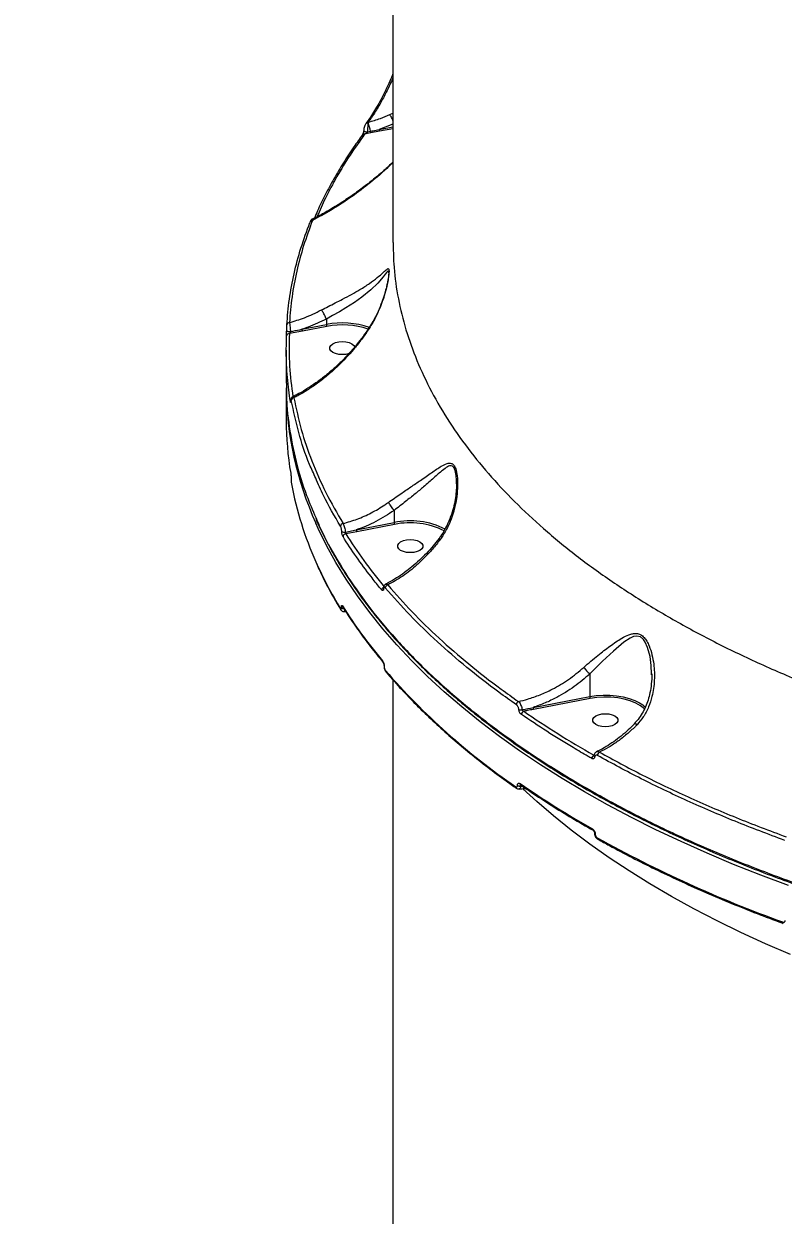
# Model space of a CAD drawing. Header units: millimetres. Extents: x -6104 to 7803, y -6013 to 4803.
# Drawn here: x -40 to 230.3, y -1095.4 to -671.5 of the extents above; entities that cross this region are included whole.
import ezdxf

# ---------------------------------------------------------------- set-up
doc = ezdxf.new("R2010")
doc.units = ezdxf.units.MM
for name, color, linetype in [('DIKOM_ОБЪЕКТ', 7, 'Continuous'), ('DIKOM_РАЗМЕР_ЗОНА', 7, 'Continuous'), ('DIKOM_РАЗМЕР_ОБЪЕКТА', 7, 'Continuous')]:
    doc.layers.add(name, color=color, linetype=linetype)
doc.styles.add('style1', font='arial.ttf', dxfattribs={"width": 0.8})
doc.dimstyles.new('1-50', dxfattribs={"dimtxt": 300, "dimasz": 200, "dimexe": 100, "dimexo": 0, "dimgap": 100, "dimtad": 1, "dimtxsty": 'style1', "dimcen": 200, "dimclrd": 7, "dimclre": 7, "dimclrt": 7, "dimadec": 1, "dimazin": 2, "dimtfac": 1, "dimtmove": 0, "dimatfit": 2, "dimfxl": 0, "dimlwd": 25, "dimlwe": 18, "dimarcsym": 0})

# ---------------------------------------------------------------- blocks, each defined once
blk = doc.blocks.new('*D10')
at = {"layer": 'Defpoints', "color": 0, "transparency": 16777216}
for p in [(-4094.65, -224.49), (3111.63, -1726.03), (3111.63, -4948.58)]:
    blk.add_point(p, dxfattribs=at)
at = {"layer": 'DIKOM_РАЗМЕР_ОБЪЕКТА', "color": 7, "lineweight": 18, "transparency": 16777216}
for p, q in [((-4094.65, -224.49), (-4094.65, -5048.58)), ((3111.63, -1726.03), (3111.63, -5048.58))]:
    blk.add_line(p, q, dxfattribs=at)
at = {"layer": 'DIKOM_РАЗМЕР_ОБЪЕКТА', "color": 7, "lineweight": 25, "transparency": 16777216}
blk.add_line((-3894.65, -4948.58), (2911.63, -4948.58), dxfattribs=at)
at = {"layer": 'DIKOM_РАЗМЕР_ОБЪЕКТА', "color": 7, "transparency": 16777216}
for points in [[(-3894.65, -4915.24), (-3894.65, -4981.91), (-4094.65, -4948.58)], [(2911.63, -4915.24), (2911.63, -4981.91), (3111.63, -4948.58)]]:
    blk.add_solid(points, dxfattribs=at)
at = {"layer": 'DIKOM_РАЗМЕР_ОБЪЕКТА', "color": 7, "transparency": 16777216, "insert": (-134.24, -4695.4), "char_height": 300, "attachment_point": 5, "style": 'style1'}
blk.add_mtext('7200', dxfattribs=at)
blk = doc.blocks.new('*D12')
at = {"layer": 'Defpoints', "color": 0, "transparency": 16777216}
for p in [(-6103.62, -69.94), (4675.35, -1132.87), (4675.35, -5913.06)]:
    blk.add_point(p, dxfattribs=at)
at = {"layer": 'DIKOM_РАЗМЕР_ЗОНА', "color": 7, "lineweight": 18, "transparency": 16777216}
for p, q in [((-6103.62, -69.94), (-6103.62, -6013.06)), ((4675.35, -1132.87), (4675.35, -6013.06))]:
    blk.add_line(p, q, dxfattribs=at)
at = {"layer": 'DIKOM_РАЗМЕР_ЗОНА', "color": 7, "lineweight": 25, "transparency": 16777216}
blk.add_line((-5903.62, -5913.06), (4475.35, -5913.06), dxfattribs=at)
at = {"layer": 'DIKOM_РАЗМЕР_ЗОНА', "color": 7, "transparency": 16777216}
for points in [[(-5903.62, -5879.73), (-5903.62, -5946.4), (-6103.62, -5913.06)], [(4475.35, -5879.73), (4475.35, -5946.4), (4675.35, -5913.06)]]:
    blk.add_solid(points, dxfattribs=at)
at = {"layer": 'DIKOM_РАЗМЕР_ЗОНА', "color": 7, "transparency": 16777216, "insert": (271.51, -5659.89), "char_height": 300, "attachment_point": 5, "style": 'style1'}
blk.add_mtext('10800', dxfattribs=at)

msp = doc.modelspace()

# ---------------------------------------------------------------- linework, layer by layer
at = {"layer": 'DIKOM_ОБЪЕКТ', "color": 7, "linetype": 'Continuous', "lineweight": 15}
for p, q in [((91.419, -451.265), (91.419, -749.314)), ((90.286, -703.748), (91.419, -703.269)), ((82.641, -706.445), (82.555, -706.869)), ((91.419, -707.154), (86.486, -709.025)), ((80.993, -709.442), (80.992, -709.456)), ((83.562, -710.284), (81.306, -710.711)), ((82.332, -709.873), (83.391, -709.663)), ((86.661, -709.695), (83.562, -710.284)), ((86.486, -709.025), (91.419, -708.071)), ((91.419, -708.775), (86.661, -709.695)), ((89.906, -760.088), (89.907, -759.979)), ((58.982, -780.14), (67.712, -778.452)), ((67.887, -779.122), (59.158, -780.81)), ((67.711, -776.496), (67.712, -776.5)), ((67.712, -776.5), (67.712, -778.452)), ((59.158, -780.81), (54.536, -781.685)), ((53.419, -787.64), (53.419, -799.284)), ((53.419, -800.998), (53.419, -812.57)), ((55.178, -833.605), (55.178, -833.694)), ((55.178, -833.605), (55.182, -833.652)), ((55.178, -833.694), (55.182, -833.741)), ((55.182, -833.652), (55.182, -833.741)), ((113.99, -835.125), (113.977, -834.407)), ((91.835, -844.63), (91.835, -848.914)), ((74.477, -852.317), (78.329, -851.525)), ((78.329, -851.525), (91.835, -848.914)), ((92.008, -849.584), (78.504, -852.195)), ((78.504, -852.195), (74.584, -852.936)), ((73.024, -879.221), (73.024, -879.174)), ((73.587, -879.001), (73.585, -878.999)), ((73.94, -880.637), (74.584, -880.564)), ((88.226, -899.971), (88.226, -900.039)), ((88.309, -900.176), (88.309, -900.245)), ((161.451, -902.848), (161.451, -910.847)), ((183.393, -903.119), (183.389, -902.728)), ((91.419, -904.941), (91.419, -1167.051)), ((141.251, -914.753), (161.451, -910.847)), ((161.623, -911.518), (141.426, -915.423)), ((135.718, -942.537), (135.718, -942.468)), ((137.231, -942.581), (136.848, -942.649)), ((136.848, -942.649), (136.848, -942.717)), ((136.848, -942.717), (137.401, -942.697)), ((163.129, -959.44), (163.129, -959.487)), ((163.391, -959.787), (163.391, -959.834))]:
    msp.add_line(p, q, dxfattribs=at)
at = {"layer": 'DIKOM_ОБЪЕКТ', "color": 7, "linetype": 'Continuous', "lineweight": 15, "flags": 128}
for points in [[(81.927, -706.718), (81.934, -706.71), (81.985, -706.651)], [(80.992, -709.456), (81.014, -709.539), (81.112, -709.642), (81.28, -709.735), (81.506, -709.809), (81.772, -709.86), (82.055, -709.882), (82.332, -709.873)], [(89.907, -759.979), (89.909, -759.763), (89.895, -759.651), (89.738, -759.396), (89.271, -759.785), (88.676, -760.555), (87.95, -761.51), (86.067, -763.725), (83.568, -766.17), (80.357, -768.772), (77.697, -770.633), (74.621, -772.566), (72.333, -773.905), (69.893, -775.279), (67.712, -776.495), (67.711, -776.496), (67.711, -776.496)], [(53.577, -780.603), (53.6, -780.694), (53.68, -780.781), (53.813, -780.858), (53.991, -780.921), (54.204, -780.966), (54.438, -780.991), (54.681, -780.993), (54.917, -780.973)], [(73.419, -789.172), (72.151, -789.078), (70.986, -788.804), (70.018, -788.372), (69.326, -787.817), (68.965, -787.184), (68.965, -786.525), (69.326, -785.892), (70.018, -785.337), (70.986, -784.905), (72.151, -784.631), (73.419, -784.537), (74.687, -784.631), (75.852, -784.905), (76.82, -785.337), (77.513, -785.892), (77.85, -786.451)], [(75.772, -788.83), (74.687, -789.078), (73.419, -789.172)], [(54.908, -805.844), (54.928, -805.676), (54.939, -805.632)], [(232.175, -978.07), (222.3, -974.39), (212.636, -970.564), (203.193, -966.595), (193.976, -962.487), (184.995, -958.242), (176.257, -953.865), (167.769, -949.36), (159.539, -944.729), (151.573, -939.977), (143.878, -935.109), (136.461, -930.127), (129.327, -925.037), (122.484, -919.842), (115.936, -914.547), (109.689, -909.156), (103.748, -903.674), (98.118, -898.106), (92.805, -892.456), (87.813, -886.729), (83.145, -880.93), (78.805, -875.063), (74.799, -869.134), (71.128, -863.148), (67.795, -857.109), (64.805, -851.024), (63.946, -849.125)], [(97.542, -859.634), (96.274, -859.54), (95.109, -859.266), (94.141, -858.834), (93.449, -858.279), (93.088, -857.646), (93.088, -856.986), (93.449, -856.353), (94.141, -855.798), (95.109, -855.366), (96.274, -855.092), (97.542, -854.998), (98.81, -855.092), (99.975, -855.366), (100.943, -855.798), (101.636, -856.353), (101.996, -856.986), (101.996, -857.646), (101.636, -858.279), (100.943, -858.834), (99.975, -859.266), (98.81, -859.54), (97.542, -859.634)], [(183.389, -902.728), (183.355, -899.837), (182.898, -896.553), (182.049, -893.403), (181.193, -891.499), (180.536, -890.544), (179.488, -889.656), (178.164, -889.327), (176.983, -889.533), (175.833, -890.035), (173.566, -891.535), (169.852, -894.673), (166.011, -898.307), (163.747, -900.519), (161.451, -902.821), (161.444, -902.828), (161.444, -902.828)], [(161.451, -910.847), (163.785, -910.515), (166.188, -910.362), (168.609, -910.392), (170.995, -910.604), (173.295, -910.994), (175.459, -911.553), (177.441, -912.269), (179.199, -913.127), (180.289, -913.812)], [(181.008, -915.295), (180.898, -915.195), (179.508, -914.139), (177.817, -913.206), (175.867, -912.419), (173.704, -911.796), (171.38, -911.353), (168.952, -911.099), (166.477, -911.042), (164.014, -911.183), (161.623, -911.518)], [(180.289, -913.812), (180.694, -914.108), (181.317, -914.624)], [(167.001, -921.596), (165.734, -921.502), (164.569, -921.228), (163.601, -920.796), (162.908, -920.241), (162.547, -919.608), (162.547, -918.949), (162.908, -918.316), (163.601, -917.761), (164.569, -917.329), (165.734, -917.055), (167.001, -916.961), (168.269, -917.055), (169.434, -917.329), (170.402, -917.761), (171.095, -918.316), (171.456, -918.949), (171.456, -919.608), (171.095, -920.241), (170.402, -920.796), (169.434, -921.228), (168.269, -921.502), (167.001, -921.596)], [(232.874, -1002.653), (223.936, -998.803), (215.229, -994.815), (206.763, -990.692), (198.545, -986.438), (190.583, -982.057), (182.884, -977.553), (175.455, -972.93), (168.303, -968.192), (161.435, -963.344), (154.858, -958.391), (148.577, -953.337), (142.598, -948.186), (137.648, -943.632)]]:
    msp.add_lwpolyline(points, dxfattribs=at)
at = {"layer": 'DIKOM_ОБЪЕКТ', "color": 7, "linetype": 'Continuous', "lineweight": 15}
for centre, radius, start, end in [((82.276, -707.566), 0.751, 68.21776, 144.44189), ((82.523, -707.218), 0.781, 81.28716, 133.51181), ((75.334, -710.552), 8.106, 6.29644, 27.02303), ((81.109, -711.472), 0.786, 75.4956, 139.90219), ((84.705, -709.635), 1.314, 181.22686, 209.59358), ((87.797, -709.039), 1.311, 179.39286, 210.01664), ((62.672, -742.216), 0.807, 83.4447, 177.33779), ((54.528, -778.68), 0.906, 88.67508, 175.83195), ((73.402, -807.3), 29.404, 70.93804, 101.15802), ((69.022, -778.466), 1.311, 179.38901, 210.0201), ((73.379, -807.524), 28.928, 71.45452, 100.94316), ((54.457, -782.605), 0.923, 85.07638, 175.36053), ((60.293, -780.154), 1.311, 179.38932, 210.0201), ((171.372, -800.413), 117.954, 180.28419, 204.39168), ((56.202, -805.521), 0.978, 92.81393, 175.34384), ((165.919, -812.527), 112.5, 180.02167, 189.66386), ((177.073, -812.365), 123.898, 190.60562, 204.09472), ((73.839, -850.359), 1.102, 100.59129, 175.44101), ((74.059, -850.767), 1.606, 236.99316, 285.08837), ((79.64, -851.539), 1.311, 179.39244, 210.01698), ((97.584, -875.347), 27.051, 62.73698, 102.27145), ((93.164, -848.928), 1.329, 179.37734, 209.56093), ((97.517, -875.689), 26.68, 62.99768, 101.91757), ((74.739, -854.036), 1.111, 98.05326, 175.39002), ((195.118, -804.605), 143.539, 203.98198, 211.49307), ((88.57, -873.007), 1.127, 118.19774, 176.62588), ((88.422, -872.31), 0.436, 176.77997, 215.32289), ((89.848, -872.273), 1.169, 104.98388, 175.84208), ((73.417, -879.595), 0.695, 179.46084, 211.28043), ((73.845, -878.423), 1.113, 222.44844, 274.12398), ((73.853, -878.46), 1.125, 222.55633, 275.19852), ((220.22, -786.79), 173.107, 212.04017, 220.03616), ((74.175, -878.633), 0.694, 179.43827, 211.64105), ((88.347, -898.161), 0.665, 178.68508, 220.16239), ((88.54, -899.964), 0.314, 180.52083, 222.65205), ((88.541, -900.031), 0.315, 182.06253, 222.59362), ((273.872, -740.708), 245.271, 220.98447, 235.54498), ((89.386, -901.585), 0.666, 178.72063, 219.85533), ((136.645, -913.841), 1.33, 115.13951, 177.11802), ((136.878, -913.675), 1.938, 249.90593, 284.26631), ((142.561, -914.767), 1.311, 179.38909, 210.02033), ((138.456, -917.304), 1.329, 113.35035, 177.3506), ((163.585, -932.944), 1.413, 118.3643, 178.03281), ((163.455, -931.918), 0.525, 177.1756, 238.73469), ((165.633, -931.887), 1.433, 120.73611, 177.84352), ((135.708, -942.989), 0.602, 176.34569, 232.19767), ((136.521, -941.07), 1.613, 240.13429, 281.70578), ((136.521, -941.138), 1.613, 240.13129, 281.70583), ((137.261, -941.872), 0.604, 176.49773, 232.24016), ((331.524, -659.01), 343.457, 235.43317, 240.49623), ((162.945, -957.981), 0.57, 174.72574, 235.73556), ((163.552, -959.393), 0.425, 185.74428, 247.68826), ((163.553, -959.439), 0.427, 186.34406, 247.61541), ((164.639, -961.129), 0.572, 174.86426, 235.67075), ((384.588, -563.437), 454.694, 240.9887, 250.13044), ((230.568, -991.138), 0.527, 171.6809, 237.15002)]:
    msp.add_arc(centre, radius, start, end, dxfattribs=at)
for points, knots in [([(91.419, -689.293), (91.051, -690.157), (90.224, -692.096), (88.894, -694.925), (87.445, -697.802), (85.972, -700.493), (84.495, -702.966), (83.153, -705.038), (82.321, -706.162), (81.969, -706.639)], [0, 0, 0, 0, 0.12072952, 0.27129241, 0.42352226, 0.5770617, 0.73144771, 0.88610291, 1, 1, 1, 1]), ([(91.419, -690.624), (91.307, -690.892), (90.54, -692.725), (89.034, -695.807), (86.951, -699.775), (84.794, -703.41), (83.378, -705.407), (82.641, -706.445)], [0, 0, 0, 0, 0.0401559, 0.2750845, 0.510769, 0.7456904, 1, 1, 1, 1]), ([(82.641, -706.445), (84.091, -706.026), (86.67, -705.28), (89.185, -704.214), (90.286, -703.748)], [0, 0, 0, 0, 0.5623916, 1, 1, 1, 1]), ([(91.419, -705.887), (91.368, -705.761), (91.211, -705.378), (90.904, -704.751), (90.583, -704.174), (90.384, -703.875), (90.301, -703.767), (90.286, -703.748)], [0, 0, 0, 0, 0.1452084, 0.4411451, 0.7370886, 0.9530717, 1, 1, 1, 1]), ([(81.68, -707.139), (81.593, -707.295), (81.394, -707.65), (81.174, -708.34), (81.02, -708.991), (81.011, -709.337), (81.008, -709.443)], [0, 0, 0, 0, 0.2544723, 0.5783316, 0.8706538, 1, 1, 1, 1]), ([(81.938, -706.727), (81.897, -706.774), (81.797, -706.889), (81.72, -707.036), (81.674, -707.122)], [0, 0, 0, 0, 0.4126955, 1, 1, 1, 1]), ([(82.555, -706.869), (82.523, -707.074), (82.453, -707.525), (82.382, -708.336), (82.337, -709.166), (82.334, -709.634), (82.332, -709.873)], [0, 0, 0, 0, 0.2543445, 0.5586966, 0.7734624, 1, 1, 1, 1]), ([(80.531, -710.985), (79.502, -712.401), (77.118, -715.681), (73.736, -720.884), (70.33, -726.57), (67.265, -732.294), (64.965, -736.975), (63.799, -739.762), (63.441, -740.616)], [0, 0, 0, 0, 0.146768, 0.3397773, 0.5321755, 0.7237735, 0.9153267, 1, 1, 1, 1]), ([(81.306, -710.711), (79.54, -713.207), (76.007, -718.198), (71.398, -725.821), (67.454, -733.124), (65.337, -737.925), (64.368, -740.121)], [0, 0, 0, 0, 0.2595082, 0.5190154, 0.7799507, 1, 1, 1, 1]), ([(80.956, -709.756), (80.955, -709.759), (80.942, -709.852), (80.89, -710.068), (80.789, -710.402), (80.651, -710.735), (80.528, -710.941), (80.503, -710.972), (80.501, -710.974)], [0, 0, 0, 0, 0.00550724, 0.16550458, 0.37333442, 0.64694261, 0.97691214, 1, 1, 1, 1]), ([(80.991, -709.455), (80.989, -709.489), (80.984, -709.581), (80.967, -709.688), (80.956, -709.756)], [0, 0, 0, 0, 0.3649091, 1, 1, 1, 1]), ([(82.332, -709.873), (82.322, -709.903), (82.302, -709.958), (82.227, -710.07), (82.074, -710.236), (81.791, -710.453), (81.519, -710.612), (81.343, -710.694), (81.306, -710.711)], [0, 0, 0, 0, 0.0644758, 0.1180688, 0.2689935, 0.529492, 0.8996141, 1, 1, 1, 1]), ([(83.391, -709.663), (83.704, -709.6), (84.736, -709.394), (85.767, -709.177), (86.486, -709.025)], [0, 0, 0, 0, 0.3030001, 1, 1, 1, 1]), ([(91.419, -720.679), (90.357, -721.675), (88.088, -723.801), (84.452, -726.863), (80.495, -729.954), (76.29, -732.972), (71.924, -735.857), (67.489, -738.48), (64.413, -740.185), (62.822, -740.931), (62.695, -740.991)], [0, 0, 0, 0, 0.1175525, 0.2510053, 0.3901709, 0.5353945, 0.6882154, 0.8391504, 0.9872427, 1, 1, 1, 1]), ([(91.419, -720.733), (90.676, -721.464), (87.797, -724.295), (82.658, -728.589), (76.054, -733.527), (69.447, -737.838), (64.99, -740.223), (62.764, -741.415)], [0, 0, 0, 0, 0.0830367, 0.3218364, 0.5477576, 0.774063, 1, 1, 1, 1]), ([(62.764, -741.415), (61.657, -744.404), (59.442, -750.384), (57.063, -759.455), (55.322, -768.587), (54.807, -774.712), (54.549, -777.774)], [0, 0, 0, 0, 0.2490999, 0.4982002, 0.7490998, 1, 1, 1, 1]), ([(62.671, -740.939), (62.596, -740.982), (62.431, -741.077), (62.24, -741.289), (62.055, -741.569), (61.961, -741.816), (61.904, -741.966)], [0, 0, 0, 0, 0.1555032, 0.34160141, 0.59859421, 1, 1, 1, 1]), ([(62.679, -740.959), (62.682, -740.949), (62.696, -740.9), (62.727, -741.104), (62.756, -741.352), (62.764, -741.415)], [0, 0, 0, 0, 0.16614863, 0.79006098, 1, 1, 1, 1]), ([(53.624, -778.614), (53.881, -775.568), (54.394, -769.474), (56.128, -760.345), (58.512, -751.231), (60.748, -745.196), (61.866, -742.178)], [0, 0, 0, 0, 0.24909952, 0.49819925, 0.74909997, 1, 1, 1, 1]), ([(91.517, -749.236), (91.529, -751.761), (91.559, -757.992), (92.903, -767.907), (95.439, -778.938), (99.219, -789.978), (104.232, -800.988), (110.507, -811.93), (117.893, -822.549), (126.334, -832.819), (135.754, -842.719), (146.315, -852.424), (158.032, -861.89), (170.89, -871.078), (184.596, -879.779), (199.077, -887.975), (214.251, -895.661), (230.377, -902.969), (247.439, -909.856), (265.398, -916.289), (282.646, -921.741), (298.967, -926.325), (314.24, -930.171), (329.87, -933.67), (345.804, -936.807), (361.966, -939.569), (378.37, -941.952), (395, -943.986), (406.243, -945.015), (411.865, -945.53)], [0, 0, 0, 0, 0.0269365, 0.0664877, 0.1060694, 0.1456204, 0.1863268, 0.2270666, 0.267773, 0.3071933, 0.3466441, 0.3860645, 0.426635, 0.4672387, 0.5078092, 0.547136, 0.5864932, 0.62582, 0.6662928, 0.7067987, 0.7472715, 0.7786849, 0.8100985, 0.8417626, 0.8734268, 0.9049435, 0.93646, 0.96823, 1, 1, 1, 1]), ([(65.951, -773.271), (66.741, -772.862), (68.387, -772.011), (70.931, -770.736), (73.778, -769.292), (76.777, -767.71), (80.071, -765.83), (83.206, -763.811), (85.901, -761.767), (87.619, -760.241), (88.681, -759.234), (89.352, -758.657), (89.795, -758.462), (90.011, -758.912), (90.018, -759.963), (89.825, -761.652), (89.462, -763.697), (88.686, -767.089), (87.191, -771.781), (85.218, -776.058), (83.856, -778.331), (83.58, -778.792)], [0, 0, 0, 0, 0.0399716, 0.0832988, 0.1277347, 0.1880423, 0.2502364, 0.3338817, 0.4199835, 0.5013463, 0.5430295, 0.5846629, 0.6297924, 0.6581312, 0.6869616, 0.7180481, 0.7529306, 0.7887573, 0.8810072, 0.9758693, 1, 1, 1, 1]), ([(89.914, -759.979), (89.914, -760.043), (89.914, -760.208), (89.877, -760.731), (89.783, -761.539), (89.61, -762.641), (89.334, -764.046), (88.924, -765.803), (88.308, -768.012), (87.402, -770.74), (86.162, -773.766), (84.823, -776.514), (83.823, -778.097), (83.437, -778.708)], [0, 0, 0, 0, 0.0254604, 0.0661852, 0.1166857, 0.1771005, 0.2465551, 0.3319246, 0.439824, 0.5731498, 0.738438, 0.8991332, 1, 1, 1, 1]), ([(54.549, -777.774), (56.335, -777.241), (60.214, -776.085), (63.94, -774.257), (65.951, -773.271)], [0, 0, 0, 0, 0.46048909, 1, 1, 1, 1]), ([(67.711, -776.496), (67.614, -776.272), (67.42, -775.824), (67.037, -775.055), (66.639, -774.323), (66.274, -773.719), (66.057, -773.404), (65.965, -773.288), (65.951, -773.271)], [0, 0, 0, 0, 0.197577, 0.3951532, 0.5927332, 0.7903148, 0.968109, 1, 1, 1, 1]), ([(53.577, -780.603), (53.578, -780.442), (53.58, -780.12), (53.589, -779.605), (53.601, -779.121), (53.614, -778.794), (53.622, -778.653), (53.624, -778.614)], [0, 0, 0, 0, 0.2168885, 0.433468, 0.6619653, 0.908081, 1, 1, 1, 1]), ([(54.549, -777.774), (54.563, -777.833), (54.613, -778.052), (54.701, -778.572), (54.798, -779.352), (54.876, -780.188), (54.903, -780.71), (54.917, -780.973)], [0, 0, 0, 0, 0.0903008, 0.3322147, 0.55906, 0.7775811, 1, 1, 1, 1]), ([(83.442, -778.711), (83.242, -779.038), (82.41, -780.405), (80.756, -782.731), (78.475, -785.695), (75.981, -788.586), (73.304, -791.392), (70.46, -794.08), (67.473, -796.618), (64.362, -798.991), (61.161, -801.153), (58.248, -802.911), (56.412, -803.827), (55.667, -804.199)], [0, 0, 0, 0, 0.0284423, 0.1187752, 0.211833, 0.3077027, 0.4062884, 0.5072862, 0.6101679, 0.7145874, 0.821109, 0.9275297, 1, 1, 1, 1]), ([(83.58, -778.792), (83.146, -779.478), (81.983, -781.313), (79.933, -784.178), (76.536, -788.439), (72.687, -792.521), (68.464, -796.316), (64.937, -799.112), (61.301, -801.626), (58.348, -803.395), (56.627, -804.296), (56.154, -804.543)], [0, 0, 0, 0, 0.0601168, 0.1609819, 0.2618615, 0.4689755, 0.5884101, 0.7078537, 0.8306446, 0.9534373, 1, 1, 1, 1]), ([(67.712, -776.5), (65.581, -777.517), (62.711, -778.887), (59.747, -779.884), (58.982, -780.14)], [0, 0, 0, 0, 0.7421805, 1, 1, 1, 1]), ([(83.465, -778.725), (83.474, -778.73), (83.486, -778.735), (83.566, -778.784), (83.58, -778.792)], [0, 0, 0, 0, 0.8256992, 1, 1, 1, 1]), ([(54.908, -805.844), (54.853, -805.502), (54.578, -803.791), (53.942, -799.057), (53.332, -791.626), (53.468, -785.564), (53.537, -782.53)], [0, 0, 0, 0, 0.0441409, 0.2207136, 0.6100132, 1, 1, 1, 1]), ([(53.537, -782.53), (53.538, -782.493), (53.544, -782.357), (53.554, -782.044), (53.565, -781.576), (53.574, -781.074), (53.576, -780.76), (53.577, -780.603)], [0, 0, 0, 0, 0.0918868, 0.3355615, 0.5630732, 0.7814367, 1, 1, 1, 1]), ([(54.536, -781.685), (54.456, -785.561), (54.301, -793.049), (55.321, -800.52), (55.813, -804.124)], [0, 0, 0, 0, 0.5175499, 1, 1, 1, 1]), ([(54.917, -780.973), (54.909, -781.02), (54.9, -781.075), (54.864, -781.191), (54.807, -781.326), (54.705, -781.497), (54.611, -781.614), (54.552, -781.669), (54.536, -781.685)], [0, 0, 0, 0, 0.1522415, 0.1824793, 0.3869037, 0.623949, 0.8956192, 1, 1, 1, 1]), ([(54.917, -780.973), (56.022, -780.753), (57.379, -780.483), (58.732, -780.194), (58.982, -780.14)], [0, 0, 0, 0, 0.8148041, 1, 1, 1, 1]), ([(53.549, -799.242), (53.51, -800.346), (53.329, -805.562), (54.343, -814.889), (56.711, -827.164), (59.915, -837.933), (62.826, -844.534), (63.969, -847.127)], [0, 0, 0, 0, 0.0686251, 0.323981, 0.5795452, 0.8349015, 1, 1, 1, 1]), ([(55.674, -804.221), (55.642, -804.233), (55.522, -804.279), (55.368, -804.431), (55.227, -804.628), (55.149, -804.819), (55.106, -804.997), (55.075, -805.212), (55.07, -805.44), (55.066, -805.587)], [0, 0, 0, 0, 0.0528659, 0.1988609, 0.3264924, 0.4415034, 0.5511208, 0.7095434, 1, 1, 1, 1]), ([(55.227, -805.441), (55.203, -805.331), (55.162, -805.138), (55.113, -805.131), (55.083, -805.282), (55.071, -805.485), (55.068, -805.616), (55.067, -805.638)], [0, 0, 0, 0, 0.3277207, 0.5739075, 0.7796242, 0.9627626, 1, 1, 1, 1]), ([(63.911, -833.123), (63.163, -831.492), (60.7, -826.124), (57.679, -816.889), (56.044, -809.257), (55.227, -805.441)], [0, 0, 0, 0, 0.1792023, 0.5896016, 1, 1, 1, 1]), ([(55.686, -804.238), (55.73, -804.216), (55.846, -804.157), (56.02, -804.339), (56.135, -804.514), (56.154, -804.543)], [0, 0, 0, 0, 0.3333613, 0.8892215, 1, 1, 1, 1]), ([(56.154, -804.543), (56.946, -808.31), (58.531, -815.844), (62.399, -827.082), (67.272, -838.259), (71.515, -845.603), (73.636, -849.275)], [0, 0, 0, 0, 0.2485967, 0.4971938, 0.7485967, 1, 1, 1, 1]), ([(55.067, -805.638), (55.067, -805.665), (55.064, -805.805), (55.051, -806.016), (55.019, -806.168), (54.969, -806.154), (54.93, -805.954), (54.908, -805.844)], [0, 0, 0, 0, 0.0440711, 0.2245485, 0.4337771, 0.687507, 1, 1, 1, 1]), ([(55.062, -805.611), (55.061, -805.651), (55.059, -805.755), (55.051, -805.837), (55.051, -805.841), (55.05, -805.843)], [0, 0, 0, 0, 0.2928418, 0.7583602, 1, 1, 1, 1]), ([(89.789, -841.745), (90.52, -841.232), (91.993, -840.199), (94.702, -838.348), (97.85, -836.208), (101.562, -833.661), (105.231, -831.107), (108.288, -829.036), (110.549, -827.862), (112.021, -827.659), (113.088, -828.366), (113.859, -829.919), (114.351, -832.549), (114.459, -835.941), (114.101, -840.413), (112.972, -845.652), (110.972, -850.846), (109.009, -853.788), (108.207, -854.99)], [0, 0, 0, 0, 0.0400994, 0.0808881, 0.1499719, 0.2211627, 0.3125702, 0.4066968, 0.4681058, 0.5184495, 0.550952, 0.5857535, 0.6308472, 0.6885499, 0.7478281, 0.8397944, 0.934576, 1, 1, 1, 1]), ([(113.977, -834.407), (113.979, -833.868), (113.985, -832.449), (113.667, -830.655), (113.221, -829.572), (112.766, -828.952), (112.235, -828.665), (111.518, -828.756), (110.485, -829.22), (108.718, -830.57), (105.978, -833.02), (102.687, -835.906), (99.279, -838.747), (96.411, -841.044), (93.885, -843.016), (92.526, -844.092), (91.834, -844.624), (91.833, -844.624)], [0, 0, 0, 0, 0.03987459, 0.1051013, 0.14247315, 0.1535166, 0.19884462, 0.23522308, 0.27264783, 0.3661018, 0.50915402, 0.6557985, 0.76428893, 0.87524731, 0.93716677, 0.99994949, 1, 1, 1, 1]), ([(55.016, -831.412), (55.019, -831.431), (55.041, -831.563), (55.079, -831.858), (55.124, -832.333), (55.156, -832.8), (55.178, -833.255), (55.18, -833.52), (55.182, -833.652)], [0, 0, 0, 0, 0.0392367, 0.28723547, 0.49519077, 0.67099723, 0.83529663, 1, 1, 1, 1]), ([(55.182, -833.741), (55.183, -833.827), (55.184, -833.999), (55.198, -834.292), (55.219, -834.588), (55.249, -834.886), (55.274, -835.071), (55.29, -835.156), (55.292, -835.168)], [0, 0, 0, 0, 0.1673355, 0.3344548, 0.5091441, 0.7130687, 0.9577321, 1, 1, 1, 1]), ([(72.74, -850.271), (70.597, -846.637), (67.257, -840.974), (64.794, -835.194), (63.911, -833.123)], [0, 0, 0, 0, 0.6416771, 1, 1, 1, 1]), ([(114.027, -834.408), (114.032, -834.502), (114.068, -835.238), (114.009, -836.881), (113.787, -839.378), (113.282, -842.249), (112.491, -845.305), (111.389, -848.383), (109.97, -851.296), (108.729, -853.422), (107.87, -854.495), (107.656, -854.763)], [0, 0, 0, 0, 0.0137731, 0.1082713, 0.2319377, 0.3653858, 0.5103259, 0.6656681, 0.8135288, 0.9535329, 1, 1, 1, 1]), ([(73.636, -849.275), (75.323, -848.791), (78.73, -847.813), (83.744, -845.542), (87.41, -843.407), (89.374, -842.035), (89.789, -841.745)], [0, 0, 0, 0, 0.2991604, 0.6039868, 0.9163479, 1, 1, 1, 1]), ([(91.833, -844.624), (91.694, -844.426), (91.415, -844.028), (90.92, -843.328), (90.437, -842.647), (90.073, -842.139), (89.876, -841.864), (89.805, -841.767), (89.789, -841.745)], [0, 0, 0, 0, 0.2114838, 0.4229642, 0.6344482, 0.8459285, 0.9647846, 1, 1, 1, 1]), ([(63.91, -847.429), (64.11, -847.906), (65.128, -850.328), (67.263, -854.651), (70.324, -860.385), (73.704, -866.053), (77.373, -871.66), (81.339, -877.208), (85.601, -882.698), (90.16, -888.132), (95.019, -893.51), (100.178, -898.835), (105.642, -904.108), (111.398, -909.319), (117.424, -914.447), (123.7, -919.472), (130.21, -924.384), (136.957, -929.184), (143.941, -933.876), (151.165, -938.46), (158.632, -942.938), (166.341, -947.313), (174.297, -951.583), (182.5, -955.752), (190.956, -959.819), (199.656, -963.782), (208.567, -967.626), (217.657, -971.334), (226.901, -974.897), (236.295, -978.315), (245.843, -981.589), (255.548, -984.721), (265.412, -987.712), (275.439, -990.563), (285.631, -993.275), (295.99, -995.848), (306.522, -998.283), (317.222, -1000.579), (328.063, -1002.73), (338.998, -1004.726), (349.992, -1006.56), (361.032, -1008.231), (372.123, -1009.739), (383.271, -1011.087), (394.478, -1012.274), (405.748, -1013.302), (417.083, -1014.17), (428.487, -1014.878), (439.963, -1015.429), (451.514, -1015.814), (462.341, -1016.042), (469.318, -1016.063), (472.418, -1016.073)], [0, 0, 0, 0, 0.0050089, 0.025436, 0.045783, 0.0660727, 0.0863285, 0.1065727, 0.1268271, 0.1471077, 0.1674374, 0.1878383, 0.2083332, 0.2289378, 0.2495475, 0.2700461, 0.2904526, 0.31079, 0.3310811, 0.3513489, 0.3716164, 0.3919015, 0.4122247, 0.4326089, 0.4530769, 0.4736519, 0.4942679, 0.5147984, 0.5352284, 0.5555809, 0.5758793, 0.5961467, 0.6164061, 0.6366784, 0.6569812, 0.6773378, 0.6977713, 0.7183047, 0.7389179, 0.759486, 0.7799393, 0.8003083, 0.8206161, 0.840886, 0.8611412, 0.8814048, 0.9016921, 0.9220263, 0.9424307, 0.9629282, 0.9835284, 1, 1, 1, 1]), ([(63.969, -847.127), (64.505, -848.435), (66.644, -853.655), (71.668, -862.63), (79.097, -874.115), (87.948, -885.461), (98.108, -896.639), (109.384, -907.398), (121.702, -917.712), (134.98, -927.565), (149.432, -937.116), (165.059, -946.32), (181.834, -955.133), (199.388, -963.364), (217.641, -970.997), (236.503, -978.031), (256.279, -984.58), (276.94, -990.6), (298.434, -996.058), (319.362, -1000.629), (339.569, -1004.408), (358.939, -1007.495), (378.644, -1010.107), (398.636, -1012.228), (418.696, -1013.84), (438.727, -1014.936), (456.596, -1015.5), (467.839, -1015.569), (472.417, -1015.598)], [0, 0, 0, 0, 0.013784, 0.0550016, 0.0961875, 0.1385697, 0.1809865, 0.2233687, 0.2645546, 0.3057722, 0.3469581, 0.3893402, 0.4317571, 0.4741392, 0.5153251, 0.5565426, 0.5977285, 0.6401106, 0.6825273, 0.7249095, 0.7607557, 0.7966438, 0.8325319, 0.8687601, 0.9049883, 0.9402989, 0.9756894, 1, 1, 1, 1]), ([(91.835, -844.63), (89.7, -846.018), (86.491, -848.105), (81.886, -850.242), (79.518, -851.096), (78.329, -851.525)], [0, 0, 0, 0, 0.4971342, 0.7475356, 1, 1, 1, 1]), ([(91.833, -844.624), (91.834, -844.625), (91.835, -844.627), (91.835, -844.629), (91.835, -844.63)], [0, 0, 0, 0, 0.6559785, 1, 1, 1, 1]), ([(73.184, -852.114), (73.172, -851.951), (73.149, -851.627), (73.053, -851.117), (72.925, -850.662), (72.813, -850.397), (72.751, -850.29), (72.74, -850.271)], [0, 0, 0, 0, 0.2364067, 0.4729252, 0.7098796, 0.9468168, 1, 1, 1, 1]), ([(73.632, -853.947), (73.62, -853.927), (73.556, -853.821), (73.443, -853.556), (73.314, -853.105), (73.219, -852.597), (73.196, -852.275), (73.184, -852.114)], [0, 0, 0, 0, 0.054605, 0.2913698, 0.5278195, 0.7639677, 1, 1, 1, 1]), ([(73.636, -849.275), (73.656, -849.307), (73.767, -849.482), (73.97, -849.92), (74.209, -850.67), (74.396, -851.513), (74.45, -852.049), (74.477, -852.317)], [0, 0, 0, 0, 0.0531651, 0.28999774, 0.52682899, 0.76336879, 1, 1, 1, 1]), ([(87.445, -872.941), (87.183, -872.625), (85.873, -871.046), (82.743, -867.126), (78.277, -861.13), (75.181, -856.342), (73.632, -853.947)], [0, 0, 0, 0, 0.0507672, 0.2538476, 0.6266961, 1, 1, 1, 1]), ([(74.477, -852.317), (74.479, -852.372), (74.484, -852.48), (74.506, -852.65), (74.537, -852.803), (74.565, -852.893), (74.581, -852.929), (74.584, -852.936)], [0, 0, 0, 0, 0.2355471, 0.4716029, 0.708258, 0.9453189, 1, 1, 1, 1]), ([(74.584, -852.936), (76.662, -856.132), (80.824, -862.532), (85.849, -868.765), (88.364, -871.885)], [0, 0, 0, 0, 0.4994495, 1, 1, 1, 1]), ([(107.674, -854.777), (107.015, -855.616), (105.618, -857.395), (103.31, -859.929), (100.802, -862.41), (98.17, -864.712), (95.445, -866.821), (92.654, -868.69), (90.413, -870.029), (89.111, -870.648), (88.755, -870.818)], [0, 0, 0, 0, 0.1204404, 0.25513486, 0.39153933, 0.52940083, 0.6683375, 0.80787412, 0.94742353, 1, 1, 1, 1]), ([(108.207, -854.99), (107.317, -856.134), (105.597, -858.346), (102.81, -861.353), (99.312, -864.673), (94.891, -868.188), (91.343, -870.15), (89.546, -871.144)], [0, 0, 0, 0, 0.1647941, 0.3184406, 0.4735198, 0.7333099, 1, 1, 1, 1]), ([(107.715, -854.811), (107.74, -854.8), (107.791, -854.775), (108.02, -854.885), (108.181, -854.975), (108.207, -854.99)], [0, 0, 0, 0, 0.425511, 0.9080553, 1, 1, 1, 1]), ([(64.058, -863.233), (64.726, -864.723), (66.261, -868.146), (68.975, -873.355), (71.291, -877.43), (72.601, -879.59), (72.822, -879.955)], [0, 0, 0, 0, 0.2646346, 0.608122, 0.9337349, 1, 1, 1, 1]), ([(88.067, -872.562), (88.065, -872.579), (88.052, -872.727), (87.996, -872.966), (87.853, -873.145), (87.661, -873.154), (87.517, -873.012), (87.445, -872.941)], [0, 0, 0, 0, 0.029925, 0.2617841, 0.503934, 0.7520096, 1, 1, 1, 1]), ([(87.986, -872.279), (87.985, -872.297), (87.982, -872.351), (87.972, -872.379), (87.976, -872.369), (87.976, -872.368)], [0, 0, 0, 0, 0.321117, 0.93364, 1, 1, 1, 1]), ([(88.78, -870.936), (88.695, -870.974), (88.482, -871.07), (88.246, -871.371), (88.052, -871.776), (88.012, -872.103), (87.99, -872.286)], [0, 0, 0, 0, 0.1595538, 0.3984699, 0.6625662, 1, 1, 1, 1]), ([(88.682, -872.188), (88.611, -872.118), (88.467, -871.979), (88.277, -871.988), (88.136, -872.163), (88.081, -872.397), (88.068, -872.544), (88.067, -872.562)], [0, 0, 0, 0, 0.2478546, 0.4958978, 0.7364495, 0.9670369, 1, 1, 1, 1]), ([(135.316, -913.774), (133.224, -912.288), (127.106, -907.94), (117.58, -900.505), (107.035, -891.358), (97.29, -881.934), (91.552, -875.437), (88.682, -872.188)], [0, 0, 0, 0, 0.1144544, 0.3347649, 0.5550759, 0.7775379, 1, 1, 1, 1]), ([(88.795, -870.92), (88.9, -870.891), (89.123, -870.829), (89.399, -871.035), (89.546, -871.144)], [0, 0, 0, 0, 0.4703646, 1, 1, 1, 1]), ([(89.546, -871.144), (92.38, -874.354), (98.05, -880.775), (107.729, -890.15), (118.273, -899.311), (127.848, -906.788), (133.992, -911.154), (136.08, -912.637)], [0, 0, 0, 0, 0.2203112, 0.4406218, 0.6630838, 0.8855459, 1, 1, 1, 1]), ([(72.722, -879.589), (72.756, -879.634), (72.823, -879.726), (72.914, -879.726), (72.982, -879.62), (73.019, -879.437), (73.023, -879.283), (73.024, -879.221)], [0, 0, 0, 0, 0.2142888, 0.4284346, 0.6428993, 0.8577291, 1, 1, 1, 1]), ([(72.831, -879.951), (72.857, -879.997), (72.943, -880.154), (73.176, -880.378), (73.537, -880.541), (73.817, -880.598), (73.948, -880.556), (73.952, -880.554)], [0, 0, 0, 0, 0.1281748, 0.4351192, 0.7086421, 0.9893433, 1, 1, 1, 1]), ([(73.024, -879.174), (73.026, -879.083), (73.032, -878.853), (73.086, -878.58), (73.189, -878.42), (73.326, -878.42), (73.429, -878.557), (73.481, -878.626)], [0, 0, 0, 0, 0.1407879, 0.3552818, 0.5700319, 0.7849541, 1, 1, 1, 1]), ([(73.584, -878.997), (74.213, -879.992), (76.034, -882.874), (79.28, -887.601), (83.38, -893.142), (86.354, -896.776), (87.834, -898.583)], [0, 0, 0, 0, 0.1499047, 0.4342805, 0.7187031, 1, 1, 1, 1]), ([(74.246, -880.035), (74.225, -880.137), (74.173, -880.384), (74.055, -880.553), (73.959, -880.537), (73.93, -880.531)], [0, 0, 0, 0, 0.3266127, 0.7949102, 1, 1, 1, 1]), ([(159.322, -900.482), (160.162, -899.749), (161.854, -898.271), (164.989, -895.689), (168.689, -892.808), (172.304, -890.314), (174.966, -888.947), (176.712, -888.429), (178.125, -888.32), (179.552, -888.728), (180.823, -889.771), (181.822, -891.177), (182.815, -893.22), (183.671, -895.97), (184.403, -900.069), (184.594, -905.102), (183.891, -910.247), (182.457, -914.618), (180.708, -918.048), (179.046, -919.971), (178.268, -920.872)], [0, 0, 0, 0, 0.051565, 0.1038947, 0.1938056, 0.2863973, 0.3436973, 0.3727586, 0.4024675, 0.4366783, 0.4671095, 0.496462, 0.5269705, 0.5803764, 0.6349471, 0.725167, 0.8181224, 0.8802027, 0.9438891, 1, 1, 1, 1]), ([(87.682, -898.145), (87.738, -898.22), (87.862, -898.389), (88.039, -898.773), (88.188, -899.241), (88.289, -899.734), (88.302, -900.029), (88.309, -900.176)], [0, 0, 0, 0, 0.1741754, 0.3895814, 0.5957962, 0.7978758, 1, 1, 1, 1]), ([(87.838, -898.589), (87.84, -898.591), (87.844, -898.596), (87.897, -898.674), (87.975, -898.829), (88.072, -899.078), (88.158, -899.386), (88.21, -899.684), (88.227, -899.886), (88.225, -899.955), (88.224, -899.967)], [0, 0, 0, 0, 0.0605237, 0.1706745, 0.3102722, 0.4724496, 0.65689, 0.8237911, 0.9682152, 1, 1, 1, 1]), ([(88.231, -900.042), (88.23, -900.079), (88.22, -900.311), (88.297, -900.79), (88.507, -901.424), (88.69, -901.836), (88.866, -901.992), (88.883, -902.006)], [0, 0, 0, 0, 0.0550598, 0.3415678, 0.6395417, 0.967015, 1, 1, 1, 1]), ([(88.309, -900.245), (88.313, -900.342), (88.322, -900.536), (88.388, -900.86), (88.486, -901.164), (88.602, -901.413), (88.683, -901.521), (88.72, -901.57)], [0, 0, 0, 0, 0.2039703, 0.4080172, 0.6135148, 0.8265311, 1, 1, 1, 1]), ([(88.874, -902.011), (89.696, -902.966), (92.079, -905.735), (96.243, -910.264), (101.456, -915.573), (106.953, -920.805), (112.726, -925.956), (118.769, -931.024), (125.082, -936.002), (130.635, -940.14), (134.12, -942.603), (135.34, -943.465)], [0, 0, 0, 0, 0.0652904, 0.1892537, 0.3132288, 0.4372174, 0.5612163, 0.6852231, 0.8092359, 0.9332524, 1, 1, 1, 1]), ([(136.08, -912.637), (137.17, -912.364), (139.751, -911.718), (143.79, -910.276), (148.702, -908.023), (154.048, -904.884), (157.549, -901.962), (159.322, -900.482)], [0, 0, 0, 0, 0.1301676, 0.3081381, 0.4882731, 0.7408508, 1, 1, 1, 1]), ([(161.451, -902.848), (159.644, -904.394), (155.981, -907.527), (150.507, -910.821), (145.552, -913.218), (142.69, -914.24), (141.251, -914.753)], [0, 0, 0, 0, 0.30014373, 0.60821969, 0.80309632, 1, 1, 1, 1]), ([(159.322, -900.482), (159.335, -900.499), (159.472, -900.675), (159.793, -901.067), (160.336, -901.685), (160.922, -902.313), (161.27, -902.656), (161.444, -902.828)], [0, 0, 0, 0, 0.0262344, 0.263099, 0.5087369, 0.7543627, 1, 1, 1, 1]), ([(161.444, -902.828), (161.446, -902.83), (161.45, -902.836), (161.451, -902.844), (161.451, -902.848)], [0, 0, 0, 0, 0.4121388, 1, 1, 1, 1]), ([(183.487, -902.733), (183.492, -902.847), (183.548, -904.058), (183.389, -906.328), (182.951, -909.352), (182.256, -912.067), (181.345, -914.526), (180.157, -916.824), (178.81, -918.863), (177.746, -920.011), (177.277, -920.518)], [0, 0, 0, 0, 0.0175439, 0.1869228, 0.3500687, 0.489976, 0.6205507, 0.7583103, 0.8934451, 1, 1, 1, 1]), ([(161.451, -910.847), (161.453, -910.898), (161.457, -911), (161.486, -911.17), (161.53, -911.329), (161.575, -911.437), (161.606, -911.493), (161.619, -911.512), (161.623, -911.518)], [0, 0, 0, 0, 0.2146383, 0.4292705, 0.6439445, 0.8585835, 0.9552179, 1, 1, 1, 1]), ([(136.212, -915.495), (136.189, -915.342), (136.144, -915.036), (135.961, -914.567), (135.714, -914.153), (135.485, -913.9), (135.35, -913.799), (135.316, -913.774)], [0, 0, 0, 0, 0.2263566, 0.4527236, 0.6823815, 0.9207717, 1, 1, 1, 1]), ([(136.08, -912.637), (136.126, -912.681), (136.312, -912.858), (136.63, -913.297), (136.978, -914.002), (137.244, -914.79), (137.318, -915.298), (137.355, -915.553)], [0, 0, 0, 0, 0.0780749, 0.3139747, 0.5432084, 0.7710791, 1, 1, 1, 1]), ([(137.129, -917.243), (137.094, -917.217), (136.955, -917.115), (136.719, -916.856), (136.467, -916.434), (136.281, -915.959), (136.235, -915.65), (136.212, -915.495)], [0, 0, 0, 0, 0.0795931, 0.319483, 0.5497945, 0.7748555, 1, 1, 1, 1]), ([(137.355, -915.553), (137.434, -915.537), (138.733, -915.28), (140.031, -915.008), (141.251, -914.753)], [0, 0, 0, 0, 0.0607889, 1, 1, 1, 1]), ([(137.355, -915.553), (137.366, -915.597), (137.379, -915.648), (137.433, -915.749), (137.518, -915.858), (137.677, -915.981), (137.821, -916.052), (137.908, -916.078), (137.93, -916.084)], [0, 0, 0, 0, 0.1726707, 0.1993746, 0.4134515, 0.6505657, 0.911795, 1, 1, 1, 1]), ([(141.426, -915.423), (140.682, -915.564), (139.518, -915.786), (138.351, -916.005), (137.93, -916.084)], [0, 0, 0, 0, 0.6388992, 1, 1, 1, 1]), ([(162.172, -932.895), (161.726, -932.641), (159.491, -931.367), (154.058, -928.183), (146.054, -923.259), (140.105, -919.249), (137.129, -917.243)], [0, 0, 0, 0, 0.05076994, 0.25385504, 0.62669803, 1, 1, 1, 1]), ([(137.93, -916.084), (141.912, -918.759), (149.884, -924.116), (158.567, -929.17), (162.913, -931.7)], [0, 0, 0, 0, 0.4994493, 1, 1, 1, 1]), ([(177.338, -920.567), (176.611, -921.295), (175.07, -922.84), (172.597, -924.956), (169.97, -926.953), (167.295, -928.686), (165.248, -929.868), (164.105, -930.381), (163.859, -930.491)], [0, 0, 0, 0, 0.1729459, 0.3666759, 0.5606676, 0.7542954, 0.9471561, 1, 1, 1, 1]), ([(178.268, -920.872), (178.036, -921.107), (176.85, -922.308), (174.617, -924.35), (171.492, -926.794), (168.239, -928.953), (166.018, -930.086), (164.9, -930.655)], [0, 0, 0, 0, 0.0563932, 0.2882926, 0.5227687, 0.7600057, 1, 1, 1, 1]), ([(178.268, -920.872), (178.238, -920.854), (178.106, -920.771), (177.823, -920.618), (177.507, -920.506), (177.414, -920.577), (177.373, -920.608)], [0, 0, 0, 0, 0.0663691, 0.2940742, 0.6941109, 1, 1, 1, 1]), ([(163.182, -932.367), (163.178, -932.393), (163.153, -932.551), (163.052, -932.797), (162.819, -932.995), (162.514, -933.046), (162.286, -932.946), (162.172, -932.895)], [0, 0, 0, 0, 0.0479412, 0.2856365, 0.5236181, 0.7617721, 1, 1, 1, 1]), ([(162.93, -931.885), (162.929, -931.895), (162.926, -931.917), (162.928, -931.911), (162.928, -931.908)], [0, 0, 0, 0, 0.4649931, 1, 1, 1, 1]), ([(163.865, -930.549), (163.74, -930.61), (163.432, -930.759), (163.119, -931.225), (162.941, -931.626), (162.941, -931.868), (162.941, -931.893)], [0, 0, 0, 0, 0.24148926, 0.59209862, 0.95768819, 1, 1, 1, 1]), ([(164.201, -931.833), (164.086, -931.783), (163.856, -931.683), (163.549, -931.735), (163.314, -931.934), (163.212, -932.181), (163.187, -932.34), (163.182, -932.367)], [0, 0, 0, 0, 0.2378089, 0.4755178, 0.7135148, 0.9515161, 1, 1, 1, 1]), ([(163.873, -930.516), (163.874, -930.516), (163.998, -930.41), (164.352, -930.415), (164.718, -930.575), (164.9, -930.655)], [0, 0, 0, 0, 0.0009582, 0.5003382, 1, 1, 1, 1]), ([(230.847, -962.045), (224.895, -959.805), (212.989, -955.326), (195.984, -947.971), (179.584, -940.196), (169.328, -934.621), (164.201, -931.833)], [0, 0, 0, 0, 0.2485951, 0.4971901, 0.7485949, 1, 1, 1, 1]), ([(164.9, -930.655), (169.959, -933.406), (180.075, -938.907), (196.363, -946.643), (213.381, -954.017), (225.392, -958.538), (231.398, -960.798)], [0, 0, 0, 0, 0.2485957, 0.497191, 0.7485953, 1, 1, 1, 1]), ([(135.108, -942.951), (135.179, -942.991), (135.322, -943.071), (135.511, -943.047), (135.647, -942.915), (135.71, -942.726), (135.716, -942.585), (135.718, -942.537)], [0, 0, 0, 0, 0.2288227, 0.4578552, 0.6785278, 0.8883588, 1, 1, 1, 1]), ([(135.347, -943.452), (135.395, -943.49), (135.579, -943.635), (135.921, -943.758), (136.211, -943.732), (136.324, -943.721)], [0, 0, 0, 0, 0.1750885, 0.6785602, 1, 1, 1, 1]), ([(135.718, -942.468), (135.72, -942.396), (135.729, -942.181), (135.826, -941.891), (136.037, -941.69), (136.328, -941.652), (136.548, -941.774), (136.658, -941.835)], [0, 0, 0, 0, 0.1083007, 0.3204278, 0.5430698, 0.7715544, 1, 1, 1, 1]), ([(136.848, -942.717), (136.841, -942.816), (136.82, -943.099), (136.704, -943.466), (136.523, -943.715), (136.372, -943.712), (136.319, -943.711)], [0, 0, 0, 0, 0.1700056, 0.4896652, 0.8232535, 1, 1, 1, 1]), ([(136.325, -943.77), (136.962, -943.682), (137.744, -943.573), (138.513, -943.555), (138.657, -943.552)], [0, 0, 0, 0, 0.8128648, 1, 1, 1, 1]), ([(136.927, -942.459), (136.927, -942.459), (136.898, -942.479), (136.876, -942.522), (136.852, -942.588), (136.849, -942.624), (136.848, -942.649)], [0, 0, 0, 0, 0.0010525, 0.5120089, 0.6720702, 1, 1, 1, 1]), ([(136.892, -942.349), (136.886, -942.345), (136.879, -942.34), (136.891, -942.35), (136.891, -942.35)], [0, 0, 0, 0, 0.9755986, 1, 1, 1, 1]), ([(136.891, -942.35), (138.108, -943.183), (141.636, -945.6), (147.672, -949.522), (155.018, -954.066), (160.102, -956.998), (162.625, -958.452)], [0, 0, 0, 0, 0.1499026, 0.4347214, 0.7195444, 1, 1, 1, 1]), ([(162.378, -957.929), (162.491, -958.007), (162.719, -958.165), (163.022, -958.558), (163.252, -959.014), (163.373, -959.444), (163.386, -959.69), (163.391, -959.787)], [0, 0, 0, 0, 0.2150406, 0.4299748, 0.6447182, 0.8592206, 1, 1, 1, 1]), ([(162.628, -958.454), (162.628, -958.454), (162.631, -958.456), (162.689, -958.494), (162.778, -958.582), (162.894, -958.73), (163.004, -958.927), (163.083, -959.136), (163.125, -959.323), (163.126, -959.401), (163.127, -959.437)], [0, 0, 0, 0, 0.0187828, 0.1420586, 0.2654498, 0.4099692, 0.5680049, 0.7306518, 0.8740959, 1, 1, 1, 1]), ([(163.129, -959.486), (163.129, -959.486), (163.103, -959.706), (163.215, -960.189), (163.525, -960.881), (163.928, -961.38), (164.241, -961.535), (164.327, -961.578)], [0, 0, 0, 0, 0.0006221, 0.2706081, 0.5683396, 0.880801, 1, 1, 1, 1]), ([(163.391, -959.834), (163.394, -959.9), (163.402, -960.065), (163.484, -960.354), (163.638, -960.658), (163.841, -960.921), (163.993, -961.025), (164.07, -961.077)], [0, 0, 0, 0, 0.1422727, 0.3571012, 0.5715566, 0.7857253, 1, 1, 1, 1]), ([(164.317, -961.601), (165.692, -962.366), (169.68, -964.583), (176.457, -968.167), (184.715, -972.313), (193.194, -976.339), (201.883, -980.243), (210.775, -984.023), (219.707, -987.611), (226.253, -990.101), (229.749, -991.385), (230.282, -991.581)], [0, 0, 0, 0, 0.0688509, 0.1996783, 0.3305047, 0.461329, 0.5921488, 0.722966, 0.8537784, 0.9777042, 1, 1, 1, 1]), ([(230.047, -991.062), (230.186, -991.099), (230.432, -991.165), (230.728, -991.098), (230.921, -990.947), (231.004, -990.763), (231.011, -990.634), (231.013, -990.595)], [0, 0, 0, 0, 0.3025816, 0.5346558, 0.7254754, 0.9170976, 1, 1, 1, 1])]:
    msp.add_open_spline(points, degree=3, knots=knots, dxfattribs=at)

# ---------------------------------------------------------------- dimensions: what is measured, and where the dimension line sits
at = {"layer": 'DIKOM_РАЗМЕР_ЗОНА'}
dim = msp.add_linear_dim(base=(4675.352, -5913.064), p1=(-6103.623, -69.942), p2=(4675.352, -1132.872), text='10800', dimstyle='1-50', dxfattribs=at)
dim.commit()
dim.dimension.update_dxf_attribs({"geometry": '*D12', "text_midpoint": (271.508, -5913.064), "dimtype": 160})
at = {"layer": 'DIKOM_РАЗМЕР_ОБЪЕКТА'}
dim = msp.add_linear_dim(base=(3111.629, -4948.576), p1=(-4094.654, -224.488), p2=(3111.629, -1726.033), text='7200', dimstyle='1-50', dxfattribs=at)
dim.commit()
dim.dimension.update_dxf_attribs({"geometry": '*D10', "text_midpoint": (-134.242, -4948.576), "dimtype": 160})

doc.saveas('drawing.dxf')
